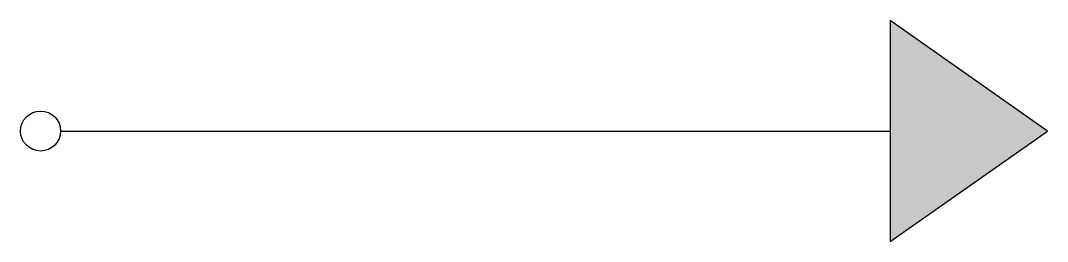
# Model space of a CAD drawing. Header units: millimetres. Extents: x 1195.4 to 1214, y 980.9 to 984.9.
import ezdxf

# ---------------------------------------------------------------- set-up
doc = ezdxf.new("R2010")
doc.units = ezdxf.units.MM

msp = doc.modelspace()

# ---------------------------------------------------------------- hatches: boundary and pattern name
h = msp.add_hatch(color=2)
h.dxf.hatch_style = 1
h.paths.add_polyline_path([(1211.152, 982.937), (1211.152, 980.937), (1213.994, 982.937), (1211.152, 984.937)])

# ---------------------------------------------------------------- linework, layer by layer
msp.add_line((1196.152, 982.937), (1211.152, 982.937))
at = {"color": 2}
for points in [[(1211.152, 982.937), (1211.152, 980.937), (1213.994, 982.937), (1211.152, 984.937)], [(1212.236, 981.705), (1212.236, 981.705), (1212.236, 981.705), (1212.236, 981.705)]]:
    msp.add_lwpolyline(points, close=True, dxfattribs=at)
at = {"color": 1}
msp.add_circle((1195.791, 982.937), 0.362, dxfattribs=at)

doc.saveas('drawing.dxf')
